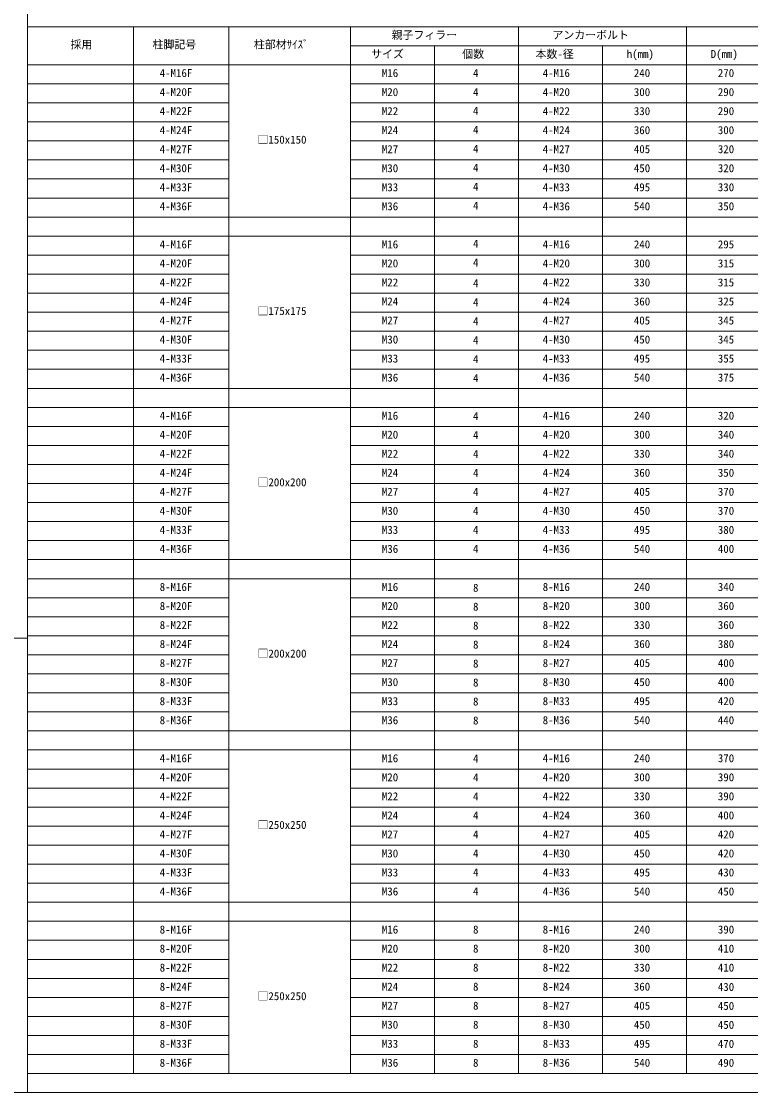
# Model space of a CAD drawing. Units: millimetres, scale not verified. Extents: x -29750 to 29507, y -17676 to 20635.
# Drawn here: x -249 to 15018, y -17676 to 4748 of the extents above; entities that cross this region are included whole.
import ezdxf
from ezdxf.enums import TextEntityAlignment as Align

# ---------------------------------------------------------------- set-up
doc = ezdxf.new("R2010")
doc.units = ezdxf.units.MM
doc.header["$LTSCALE"] = 30
doc.layers.add('0-2_0-8_文字', color=7, linetype='Continuous', lineweight=18)
doc.layers.add('0-3_0-0', color=7, linetype='Continuous', lineweight=18)
doc.styles.add('ＭＳ ゴシック', font='')
doc.styles.get('ＭＳ ゴシック').set_extended_font_data('MS Gothic')

msp = doc.modelspace()

# ---------------------------------------------------------------- linework, layer by layer
at = {"layer": '0-2_0-8_文字', "lineweight": 9}
for p, q in [((-121.54, 4637.31), (29506.58, 4637.31)), ((-121.54, 4637.31), (29506.58, 4637.31)), ((-121.54, 3840.42), (29506.58, 3840.42)), ((-121.54, 254.42), (29506.58, 254.42)), ((-121.54, -3331.57), (29506.58, -3331.57)), ((-121.54, -6917.57), (29506.58, -6917.57)), ((-121.54, -10503.56), (29506.58, -10503.56)), ((-121.54, -14089.56), (29506.58, -14089.56))]:
    msp.add_line(p, q, dxfattribs=at)
at = {"layer": '0-2_0-8_文字'}
for p, q in [((-121.54, 4637.31), (29506.58, 4637.31)), ((-121.54, 4637.31), (29506.58, 4637.31)), ((2098.46, 4637.31), (2098.46, -17277.11)), ((4093.46, 4637.31), (4093.46, -17277.11)), ((6643.46, 4637.31), (6643.46, -17277.11)), ((10160.86, 4637.31), (10160.86, -17277.11)), ((13678.27, 4637.31), (13678.27, -17277.11)), ((6643.46, 4238.86), (29506.58, 4238.86)), ((8402.16, 4238.86), (8402.16, -17277.11)), ((11919.56, 4238.86), (11919.56, -17277.11)), ((-121.54, 3441.97), (4093.46, 3441.97)), ((6643.46, 3441.97), (29506.58, 3441.97)), ((-121.54, 3043.53), (4093.46, 3043.53)), ((6643.46, 3043.53), (29506.58, 3043.53)), ((-121.54, 2645.09), (4093.46, 2645.09)), ((6643.46, 2645.09), (29506.58, 2645.09)), ((-121.54, 2246.64), (4093.46, 2246.64)), ((6643.46, 2246.64), (29506.58, 2246.64)), ((-121.54, 1848.2), (4093.46, 1848.2)), ((6643.46, 1848.2), (29506.58, 1848.2)), ((-121.54, 1449.75), (4093.46, 1449.75)), ((6643.46, 1449.75), (29506.58, 1449.75)), ((-121.54, 1051.31), (4093.46, 1051.31)), ((6643.46, 1051.31), (29506.58, 1051.31)), ((-121.54, 652.87), (29506.58, 652.87)), ((-121.54, -144.02), (4093.46, -144.02)), ((6643.46, -144.02), (29506.58, -144.02)), ((-121.54, -542.47), (4093.46, -542.47)), ((6643.46, -542.47), (29506.58, -542.47)), ((-121.54, -940.91), (4093.46, -940.91)), ((6643.46, -940.91), (29506.58, -940.91)), ((-121.54, -1339.35), (4093.46, -1339.35)), ((6643.46, -1339.35), (29506.58, -1339.35)), ((-121.54, -1737.8), (4093.46, -1737.8)), ((6643.46, -1737.8), (29506.58, -1737.8)), ((-121.54, -2136.24), (4093.46, -2136.24)), ((6643.46, -2136.24), (29506.58, -2136.24)), ((-121.54, -2534.69), (4093.46, -2534.69)), ((6643.46, -2534.69), (29506.58, -2534.69)), ((-121.54, -2933.13), (29506.58, -2933.13)), ((-121.54, -3730.02), (4093.46, -3730.02)), ((6643.46, -3730.02), (29506.58, -3730.02)), ((-121.54, -4128.46), (4093.46, -4128.46)), ((6643.46, -4128.46), (29506.58, -4128.46)), ((-121.54, -4526.91), (4093.46, -4526.91)), ((6643.46, -4526.91), (29506.58, -4526.91)), ((-121.54, -4925.35), (4093.46, -4925.35)), ((6643.46, -4925.35), (29506.58, -4925.35)), ((-121.54, -5323.79), (4093.46, -5323.79)), ((6643.46, -5323.79), (29506.58, -5323.79)), ((-121.54, -5722.24), (4093.46, -5722.24)), ((6643.46, -5722.24), (29506.58, -5722.24)), ((-121.54, -6120.68), (4093.46, -6120.68)), ((6643.46, -6120.68), (29506.58, -6120.68)), ((-121.54, -6519.13), (29506.58, -6519.13)), ((-121.54, -7316.01), (4093.46, -7316.01)), ((6643.46, -7316.01), (29506.58, -7316.01)), ((-121.54, -7714.46), (4093.46, -7714.46)), ((6643.46, -7714.46), (29506.58, -7714.46)), ((-121.54, -8112.9), (4093.46, -8112.9)), ((6643.46, -8112.9), (29506.58, -8112.9)), ((-121.54, -8511.34), (4093.46, -8511.34)), ((6643.46, -8511.34), (29506.58, -8511.34)), ((-121.54, -8909.79), (4093.46, -8909.79)), ((6643.46, -8909.79), (29506.58, -8909.79)), ((-121.54, -9308.23), (4093.46, -9308.23)), ((6643.46, -9308.23), (29506.58, -9308.23)), ((-121.54, -9706.68), (4093.46, -9706.68)), ((6643.46, -9706.68), (29506.58, -9706.68)), ((-121.54, -10105.12), (29506.58, -10105.12)), ((-121.54, -10902.01), (4093.46, -10902.01)), ((6643.46, -10902.01), (29506.58, -10902.01)), ((-121.54, -11300.45), (4093.46, -11300.45)), ((6643.46, -11300.45), (29506.58, -11300.45)), ((-121.54, -11698.9), (4093.46, -11698.9)), ((6643.46, -11698.9), (29506.58, -11698.9)), ((-121.54, -12097.34), (4093.46, -12097.34)), ((6643.46, -12097.34), (29506.58, -12097.34)), ((-121.54, -12495.78), (4093.46, -12495.78)), ((6643.46, -12495.78), (29506.58, -12495.78)), ((-121.54, -12894.23), (4093.46, -12894.23)), ((6643.46, -12894.23), (29506.58, -12894.23)), ((-121.54, -13292.67), (4093.46, -13292.67)), ((6643.46, -13292.67), (29506.58, -13292.67)), ((-121.54, -13691.12), (29506.58, -13691.12)), ((-121.54, -14089.56), (29506.58, -14089.56)), ((-121.54, -14488), (4093.46, -14488)), ((6643.46, -14488), (29506.58, -14488)), ((-121.54, -14886.45), (4093.46, -14886.45)), ((6643.46, -14886.45), (29506.58, -14886.45)), ((-121.54, -15284.89), (4093.46, -15284.89)), ((6643.46, -15284.89), (29506.58, -15284.89)), ((-121.54, -15683.34), (4093.46, -15683.34)), ((6643.46, -15683.34), (29506.58, -15683.34)), ((-121.54, -16081.78), (4093.46, -16081.78)), ((6643.46, -16081.78), (29506.58, -16081.78)), ((-121.54, -16480.22), (4093.46, -16480.22)), ((6643.46, -16480.22), (29506.58, -16480.22)), ((-121.54, -16878.67), (4093.46, -16878.67)), ((6643.46, -16878.67), (29506.58, -16878.67)), ((-121.54, -17277.11), (29506.58, -17277.11)), ((-121.54, -17675.56), (29506.58, -17675.56))]:
    msp.add_line(p, q, dxfattribs=at)
at = {"layer": '0-3_0-0', "lineweight": 9}
for p, q in [((-121.54, 18852.91), (-121.54, -17675.56)), ((-9997.58, -8162.94), (-121.54, -8162.94)), ((-29749.66, -17675.56), (29506.58, -17675.56))]:
    msp.add_line(p, q, dxfattribs=at)

# ---------------------------------------------------------------- texts
at = {"layer": '0-2_0-8_文字', "style": 'ＭＳ ゴシック'}
for s, p in [('親子フィラー', (7502.16, 4330.38)), ('アンカーボルト', (10869.56, 4330.38)), ('本数-径', (10515.21, 3931.94))]:
    msp.add_text(s, height=167.6, dxfattribs=at).set_placement(p, align=Align.BOTTOM_LEFT)
at = {"layer": '0-3_0-0', "style": 'ＭＳ ゴシック'}
for s, p in [('採用', (778.46, 4131.16)), ('柱脚記号', (2495.96, 4131.16)), ('柱部材ｻｲｽﾞ', (4618.46, 4131.16)), ('サイズ', (7072.81, 3931.94)), ('個数', (8981.51, 3931.94)), ('h(mm)', (12423.91, 3931.94)), ('D(mm)', (14182.62, 3931.94)), ('4-M16F', (2645.96, 3533.5)), ('M16', (7297.81, 3533.5)), ('4', (9206.51, 3533.5)), ('4-M16', (10665.21, 3533.5)), ('240', (12573.91, 3533.5)), ('270', (14332.62, 3533.5)), ('4-M20F', (2645.96, 3135.05)), ('M20', (7297.81, 3135.05)), ('4', (9206.51, 3135.05)), ('4-M20', (10665.21, 3135.05)), ('300', (12573.91, 3135.05)), ('290', (14332.62, 3135.05)), ('4-M22F', (2645.96, 2736.61)), ('M22', (7297.81, 2736.61)), ('4', (9206.51, 2742.89)), ('4-M22', (10665.21, 2736.61)), ('330', (12573.91, 2736.61)), ('290', (14332.62, 2736.61)), ('4-M24F', (2645.96, 2338.16)), ('M24', (7297.81, 2338.16)), ('4', (9206.51, 2345.84)), ('4-M24', (10665.21, 2338.16)), ('360', (12573.91, 2338.16)), ('300', (14332.62, 2338.16)), ('□150x150', (4693.46, 2138.94)), ('4-M27F', (2645.96, 1939.72)), ('M27', (7297.81, 1939.72)), ('4', (9206.51, 1948.79)), ('4-M27', (10665.21, 1939.72)), ('405', (12573.91, 1939.72)), ('320', (14332.62, 1939.72)), ('4-M30F', (2645.96, 1541.28)), ('M30', (7297.81, 1541.28)), ('4', (9206.51, 1551.74)), ('4-M30', (10665.21, 1541.28)), ('450', (12573.91, 1541.28)), ('320', (14332.62, 1541.28)), ('4-M33F', (2645.96, 1142.83)), ('M33', (7297.81, 1142.83)), ('4', (9206.51, 1154.69)), ('4-M33', (10665.21, 1142.83)), ('495', (12573.91, 1142.83)), ('330', (14332.62, 1142.83)), ('4-M36F', (2645.96, 744.39)), ('M36', (7297.81, 744.39)), ('4', (9206.51, 757.65)), ('4-M36', (10665.21, 744.39)), ('540', (12573.91, 744.39)), ('350', (14332.62, 744.39)), ('4-M16F', (2645.96, -52.5)), ('M16', (7297.81, -52.5)), ('4', (9206.51, -37.85)), ('4-M16', (10665.21, -52.5)), ('240', (12573.91, -52.5)), ('295', (14332.62, -52.5)), ('4', (9206.51, -433.5)), ('4-M20F', (2645.96, -450.94)), ('M20', (7297.81, -450.94)), ('4-M20', (10665.21, -450.94)), ('300', (12573.91, -450.94)), ('315', (14332.62, -450.94)), ('4-M22F', (2645.96, -849.39)), ('M22', (7297.81, -849.39)), ('4', (9206.51, -867.58)), ('4-M22', (10665.21, -849.39)), ('330', (12573.91, -849.39)), ('330', (12573.91, -849.39)), ('315', (14332.62, -849.39)), ('4-M24F', (2645.96, -1247.83)), ('M24', (7297.81, -1247.83)), ('4', (9206.51, -1264.63)), ('4-M24', (10665.21, -1247.83)), ('360', (12573.91, -1247.83)), ('325', (14332.62, -1247.83)), ('□175x175', (4693.46, -1447.05)), ('4-M27F', (2645.96, -1646.28)), ('M27', (7297.81, -1646.28)), ('4', (9206.51, -1661.68)), ('4-M27', (10665.21, -1646.28)), ('405', (12573.91, -1646.28)), ('345', (14332.62, -1646.28)), ('4-M30F', (2645.96, -2044.72)), ('M30', (7297.81, -2044.72)), ('4', (9206.51, -2058.73)), ('4-M30', (10665.21, -2044.72)), ('450', (12573.91, -2044.72)), ('345', (14332.62, -2044.72)), ('4-M33F', (2645.96, -2443.16)), ('M33', (7297.81, -2443.16)), ('4-M33', (10665.21, -2443.16)), ('495', (12573.91, -2443.16)), ('355', (14332.62, -2443.16)), ('4', (9206.51, -2455.78)), ('4-M36F', (2645.96, -2841.61)), ('M36', (7297.81, -2841.61)), ('4', (9206.51, -2852.83)), ('4-M36', (10665.21, -2841.61)), ('540', (12573.91, -2841.61)), ('375', (14332.62, -2841.61)), ('4-M16F', (2645.96, -3638.5)), ('M16', (7297.81, -3638.5)), ('4', (9206.51, -3648.32)), ('4-M16', (10665.21, -3638.5)), ('240', (12573.91, -3638.5)), ('320', (14332.62, -3638.5)), ('4-M20F', (2645.96, -4036.94)), ('M20', (7297.81, -4036.94)), ('4', (9206.51, -4043.97)), ('4-M20', (10665.21, -4036.94)), ('300', (12573.91, -4036.94)), ('340', (14332.62, -4036.94)), ('4-M22F', (2645.96, -4435.38)), ('M22', (7297.81, -4435.38)), ('4', (9206.51, -4441.02)), ('4-M22', (10665.21, -4435.38)), ('330', (12573.91, -4435.38)), ('340', (14332.62, -4435.38)), ('4-M24F', (2645.96, -4833.83)), ('M24', (7297.81, -4833.83)), ('4', (9206.51, -4838.07)), ('4-M24', (10665.21, -4833.83)), ('360', (12573.91, -4833.83)), ('350', (14332.62, -4833.83)), ('□200x200', (4693.46, -5033.05)), ('4-M27F', (2645.96, -5232.27)), ('M27', (7297.81, -5232.27)), ('4', (9206.51, -5235.12)), ('4-M27', (10665.21, -5232.27)), ('405', (12573.91, -5232.27)), ('370', (14332.62, -5232.27)), ('4-M30F', (2645.96, -5630.72)), ('M30', (7297.81, -5630.72)), ('4', (9206.51, -5632.17)), ('4-M30', (10665.21, -5630.72)), ('450', (12573.91, -5630.72)), ('370', (14332.62, -5630.72)), ('4-M33F', (2645.96, -6029.16)), ('M33', (7297.81, -6029.16)), ('4', (9206.51, -6029.21)), ('4-M33', (10665.21, -6029.16)), ('495', (12573.91, -6029.16)), ('380', (14332.62, -6029.16)), ('4-M36F', (2645.96, -6427.6)), ('M36', (7297.81, -6427.6)), ('4', (9206.51, -6426.26)), ('4-M36', (10665.21, -6427.6)), ('540', (12573.91, -6427.6)), ('400', (14332.62, -6427.6)), ('8-M16F', (2645.96, -7224.49)), ('M16', (7297.81, -7224.49)), ('8', (9206.51, -7241.26)), ('8-M16', (10665.21, -7224.49)), ('240', (12573.91, -7224.49)), ('340', (14332.62, -7224.49)), ('8-M20F', (2645.96, -7622.93)), ('M20', (7297.81, -7622.93)), ('8', (9206.51, -7636.91)), ('8-M20', (10665.21, -7622.93)), ('300', (12573.91, -7622.93)), ('360', (14332.62, -7622.93)), ('8-M22F', (2645.96, -8021.38)), ('M22', (7297.81, -8021.38)), ('8', (9206.51, -8033.96)), ('8-M22', (10665.21, -8021.38)), ('330', (12573.91, -8021.38)), ('360', (14332.62, -8021.38)), ('8-M24F', (2645.96, -8419.82)), ('M24', (7297.81, -8419.82)), ('8', (9206.51, -8431.01)), ('8-M24', (10665.21, -8419.82)), ('360', (12573.91, -8419.82)), ('380', (14332.62, -8419.82)), ('□200x200', (4693.46, -8619.04)), ('8-M27F', (2645.96, -8818.27)), ('M27', (7297.81, -8818.27)), ('8', (9206.51, -8828.06)), ('8-M27', (10665.21, -8818.27)), ('405', (12573.91, -8818.27)), ('400', (14332.62, -8818.27)), ('8-M30F', (2645.96, -9216.71)), ('M30', (7297.81, -9216.71)), ('8', (9206.51, -9225.11)), ('8-M30', (10665.21, -9216.71)), ('450', (12573.91, -9216.71)), ('400', (14332.62, -9216.71)), ('8-M33F', (2645.96, -9615.15)), ('M33', (7297.81, -9615.15)), ('8', (9206.51, -9622.16)), ('8-M33', (10665.21, -9615.15)), ('495', (12573.91, -9615.15)), ('420', (14332.62, -9615.15)), ('8-M36F', (2645.96, -10013.6)), ('M36', (7297.81, -10013.6)), ('8', (9206.51, -10019.21)), ('8-M36', (10665.21, -10013.6)), ('540', (12573.91, -10013.6)), ('440', (14332.62, -10013.6)), ('4-M16F', (2645.96, -10810.49)), ('M16', (7297.81, -10810.49)), ('4', (9206.51, -10817.82)), ('4-M16', (10665.21, -10810.49)), ('240', (12573.91, -10810.49)), ('370', (14332.62, -10810.49)), ('4-M20F', (2645.96, -11208.93)), ('M20', (7297.81, -11208.93)), ('4', (9206.51, -11213.48)), ('4-M20', (10665.21, -11208.93)), ('300', (12573.91, -11208.93)), ('390', (14332.62, -11208.93)), ('4-M22F', (2645.96, -11607.37)), ('M22', (7297.81, -11607.37)), ('4', (9206.51, -11610.53)), ('4-M22', (10665.21, -11607.37)), ('330', (12573.91, -11607.37)), ('390', (14332.62, -11607.37)), ('4-M24F', (2645.96, -12005.82)), ('M24', (7297.81, -12005.82)), ('4', (9206.51, -12007.57)), ('4-M24', (10665.21, -12005.82)), ('360', (12573.91, -12005.82)), ('400', (14332.62, -12005.82)), ('□250x250', (4693.46, -12205.04)), ('4-M27F', (2645.96, -12404.26)), ('M27', (7297.81, -12404.26)), ('4', (9206.51, -12404.62)), ('4-M27', (10665.21, -12404.26)), ('405', (12573.91, -12404.26)), ('420', (14332.62, -12404.26)), ('4-M30F', (2645.96, -12802.71)), ('M30', (7297.81, -12802.71)), ('4', (9206.51, -12801.67)), ('4-M30', (10665.21, -12802.71)), ('450', (12573.91, -12802.71)), ('420', (14332.62, -12802.71)), ('4-M33F', (2645.96, -13201.15)), ('M33', (7297.81, -13201.15)), ('4', (9206.51, -13198.72)), ('4-M33', (10665.21, -13201.15)), ('495', (12573.91, -13201.15)), ('430', (14332.62, -13201.15)), ('4-M36F', (2645.96, -13599.59)), ('M36', (7297.81, -13599.59)), ('4', (9206.51, -13595.77)), ('4-M36', (10665.21, -13599.59)), ('540', (12573.91, -13599.59)), ('450', (14332.62, -13599.59)), ('8-M16F', (2645.96, -14396.48)), ('M16', (7297.81, -14396.48)), ('8', (9206.51, -14396.48)), ('8-M16', (10665.21, -14396.48)), ('240', (12573.91, -14396.48)), ('390', (14332.62, -14396.48)), ('8-M20F', (2645.96, -14794.93)), ('M20', (7297.81, -14794.93)), ('8', (9206.51, -14794.93)), ('8-M20', (10665.21, -14794.93)), ('300', (12573.91, -14794.93)), ('410', (14332.62, -14794.93)), ('8-M22F', (2645.96, -15193.37)), ('M22', (7297.81, -15193.37)), ('8', (9206.51, -15193.37)), ('8-M22', (10665.21, -15193.37)), ('330', (12573.91, -15193.37)), ('410', (14332.62, -15193.37)), ('8-M24F', (2645.96, -15591.81)), ('M24', (7297.81, -15591.81)), ('8', (9206.51, -15591.81)), ('8-M24', (10665.21, -15591.81)), ('360', (12573.91, -15591.81)), ('430', (14332.62, -15598.09)), ('□250x250', (4693.46, -15791.04)), ('8-M27F', (2645.96, -15990.26)), ('M27', (7297.81, -15990.26)), ('8', (9206.51, -15990.26)), ('8-M27', (10665.21, -15990.26)), ('405', (12573.91, -15990.26)), ('450', (14332.62, -15995.14)), ('8-M30F', (2645.96, -16388.7)), ('M30', (7297.81, -16388.7)), ('8', (9206.51, -16388.7)), ('8-M30', (10665.21, -16388.7)), ('450', (12573.91, -16388.7)), ('450', (14332.62, -16392.19)), ('8-M33F', (2645.96, -16787.15)), ('M33', (7297.81, -16787.15)), ('8', (9206.51, -16787.15)), ('8-M33', (10665.21, -16787.15)), ('495', (12573.91, -16787.15)), ('470', (14332.62, -16789.24)), ('8-M36F', (2645.96, -17185.59)), ('M36', (7297.81, -17185.59)), ('8', (9206.51, -17185.59)), ('8-M36', (10665.21, -17185.59)), ('540', (12573.91, -17185.59)), ('490', (14332.62, -17186.29))]:
    msp.add_text(s, height=167.6, dxfattribs=at).set_placement(p, align=Align.BOTTOM_LEFT)

doc.saveas('drawing.dxf')
